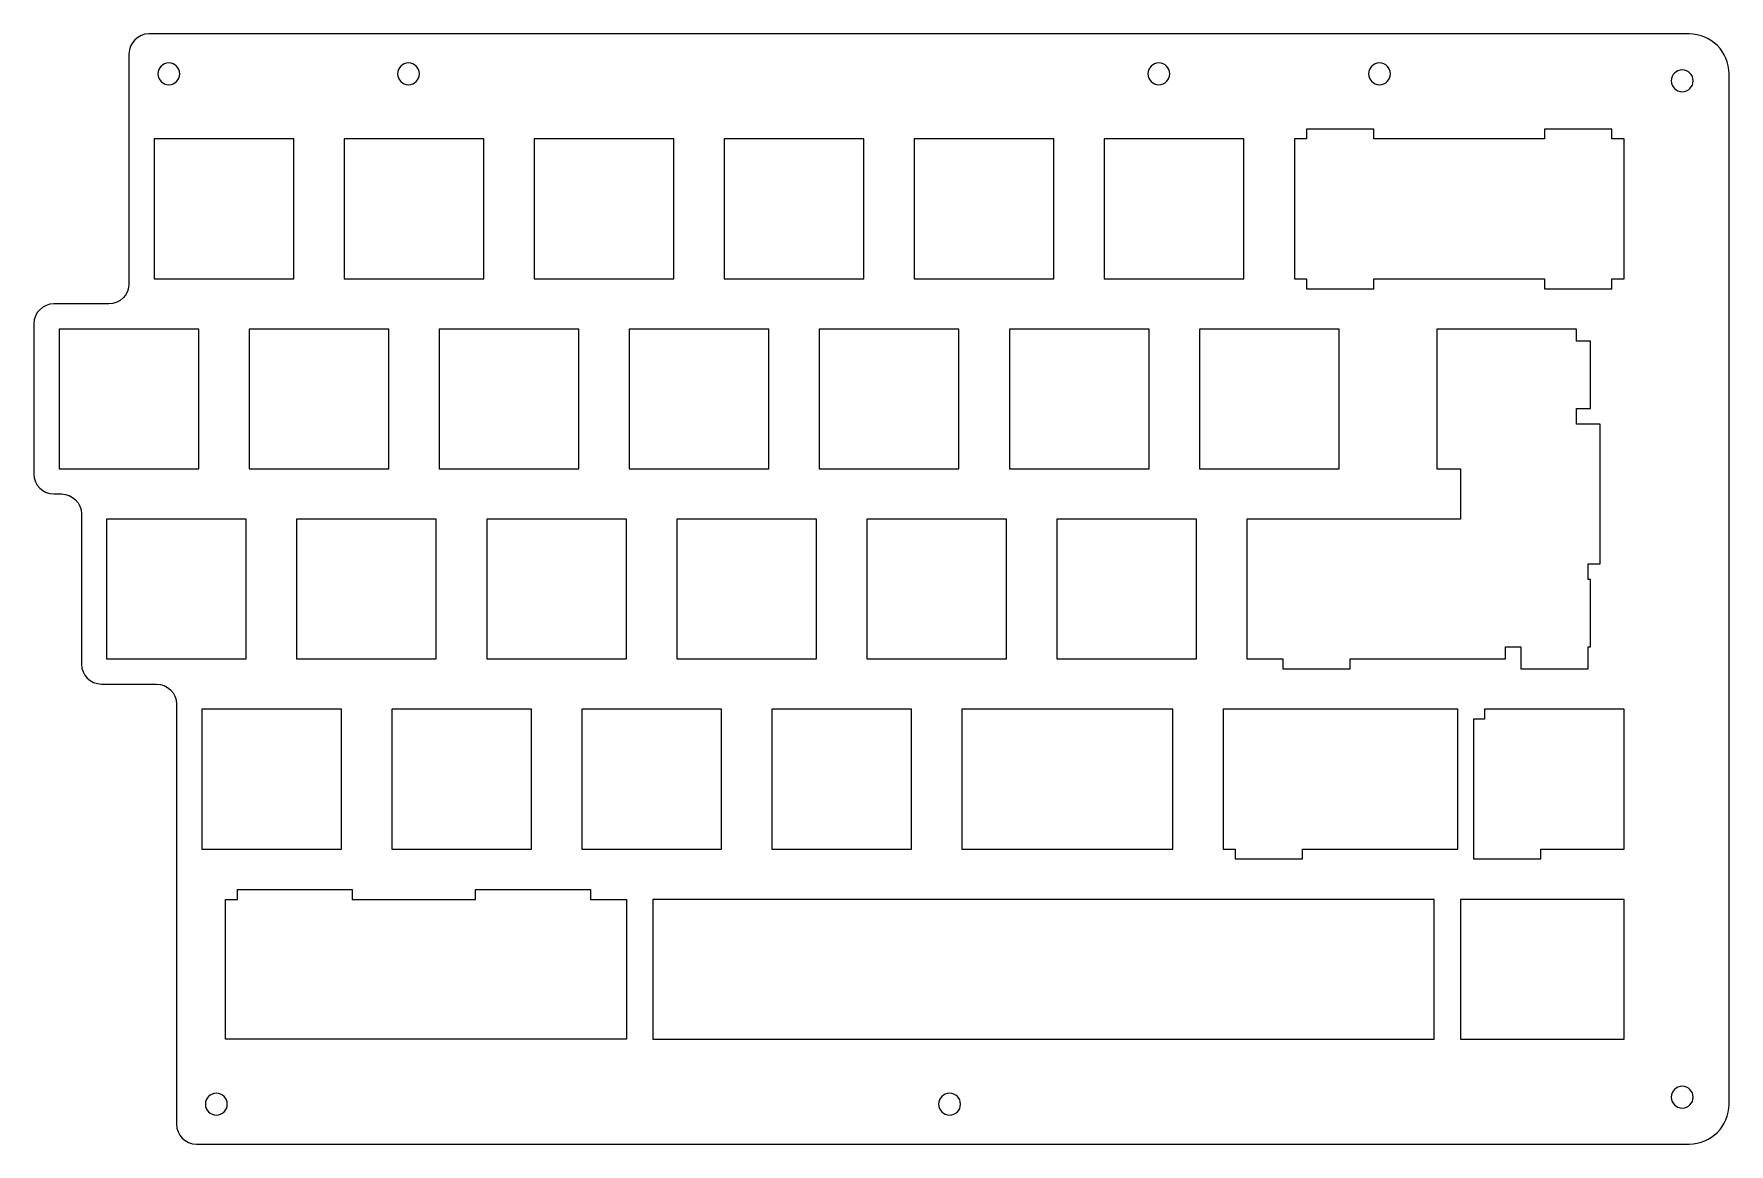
# Model space of a CAD drawing. Header units: inches. Extents: x 64 to 234, y -164 to -52.
import ezdxf

# ---------------------------------------------------------------- set-up
doc = ezdxf.new("R2010")
doc.units = ezdxf.units.IN
doc.header["$MEASUREMENT"] = 0
doc.layers.add('Layer 1', color=7, linetype='Continuous')

# ---------------------------------------------------------------- blocks, each defined once
blk = doc.blocks.new('block 2')
at = {"layer": 'Layer 1', "color": 7, "lineweight": 25, "true_color": 0xffffff}
blk.add_lwpolyline([(76.15, -76.91), (90.15, -76.91), (90.15, -62.91), (76.15, -62.91), (76.15, -76.91)], dxfattribs=at)
blk = doc.blocks.new('block 3')
at = {"layer": 'Layer 1', "color": 7, "lineweight": 25, "true_color": 0xffffff}
blk.add_lwpolyline([(95.2, -76.91), (109.2, -76.91), (109.2, -62.91), (95.2, -62.91), (95.2, -76.91)], dxfattribs=at)
blk = doc.blocks.new('block 4')
at = {"layer": 'Layer 1', "color": 7, "lineweight": 25, "true_color": 0xffffff}
blk.add_lwpolyline([(114.25, -76.91), (128.25, -76.91), (128.25, -62.91), (114.25, -62.91), (114.25, -76.91)], dxfattribs=at)
blk = doc.blocks.new('block 5')
at = {"layer": 'Layer 1', "color": 7, "lineweight": 25, "true_color": 0xffffff}
blk.add_lwpolyline([(133.3, -76.91), (147.3, -76.91), (147.3, -62.91), (133.3, -62.91), (133.3, -76.91)], dxfattribs=at)
blk = doc.blocks.new('block 6')
at = {"layer": 'Layer 1', "color": 7, "lineweight": 25, "true_color": 0xffffff}
blk.add_lwpolyline([(152.35, -76.91), (166.35, -76.91), (166.35, -62.91), (152.35, -62.91), (152.35, -76.91)], dxfattribs=at)
blk = doc.blocks.new('block 7')
at = {"layer": 'Layer 1', "color": 7, "lineweight": 25, "true_color": 0xffffff}
blk.add_lwpolyline([(171.4, -76.91), (185.4, -76.91), (185.4, -62.91), (171.4, -62.91), (171.4, -76.91)], dxfattribs=at)
blk = doc.blocks.new('block 8')
at = {"layer": 'Layer 1', "color": 7, "lineweight": 25, "true_color": 0xffffff}
blk.add_lwpolyline([(66.63, -95.96), (80.63, -95.96), (80.63, -81.96), (66.63, -81.96), (66.63, -95.96)], dxfattribs=at)
blk = doc.blocks.new('block 9')
at = {"layer": 'Layer 1', "color": 7, "lineweight": 25, "true_color": 0xffffff}
blk.add_lwpolyline([(85.68, -95.96), (99.68, -95.96), (99.68, -81.96), (85.68, -81.96), (85.68, -95.96)], dxfattribs=at)
blk = doc.blocks.new('block 10')
at = {"layer": 'Layer 1', "color": 7, "lineweight": 25, "true_color": 0xffffff}
blk.add_lwpolyline([(104.73, -95.96), (118.73, -95.96), (118.73, -81.96), (104.73, -81.96), (104.73, -95.96)], dxfattribs=at)
blk = doc.blocks.new('block 11')
at = {"layer": 'Layer 1', "color": 7, "lineweight": 25, "true_color": 0xffffff}
blk.add_lwpolyline([(123.78, -95.96), (137.78, -95.96), (137.78, -81.96), (123.78, -81.96), (123.78, -95.96)], dxfattribs=at)
blk = doc.blocks.new('block 12')
at = {"layer": 'Layer 1', "color": 7, "lineweight": 25, "true_color": 0xffffff}
blk.add_lwpolyline([(142.83, -95.96), (156.83, -95.96), (156.83, -81.96), (142.83, -81.96), (142.83, -95.96)], dxfattribs=at)
blk = doc.blocks.new('block 13')
at = {"layer": 'Layer 1', "color": 7, "lineweight": 25, "true_color": 0xffffff}
blk.add_lwpolyline([(161.88, -95.96), (175.88, -95.96), (175.88, -81.96), (161.88, -81.96), (161.88, -95.96)], dxfattribs=at)
blk = doc.blocks.new('block 14')
at = {"layer": 'Layer 1', "color": 7, "lineweight": 25, "true_color": 0xffffff}
blk.add_lwpolyline([(180.93, -95.96), (194.93, -95.96), (194.93, -81.96), (180.93, -81.96), (180.93, -95.96)], dxfattribs=at)
blk = doc.blocks.new('block 15')
at = {"layer": 'Layer 1', "color": 7, "lineweight": 25, "true_color": 0xffffff}
blk.add_lwpolyline([(71.39, -115.01), (85.39, -115.01), (85.39, -101.01), (71.39, -101.01), (71.39, -115.01)], dxfattribs=at)
blk = doc.blocks.new('block 16')
at = {"layer": 'Layer 1', "color": 7, "lineweight": 25, "true_color": 0xffffff}
blk.add_lwpolyline([(90.44, -115.01), (104.44, -115.01), (104.44, -101.01), (90.44, -101.01), (90.44, -115.01)], dxfattribs=at)
blk = doc.blocks.new('block 17')
at = {"layer": 'Layer 1', "color": 7, "lineweight": 25, "true_color": 0xffffff}
blk.add_lwpolyline([(109.49, -115.01), (123.49, -115.01), (123.49, -101.01), (109.49, -101.01), (109.49, -115.01)], dxfattribs=at)
blk = doc.blocks.new('block 18')
at = {"layer": 'Layer 1', "color": 7, "lineweight": 25, "true_color": 0xffffff}
blk.add_lwpolyline([(128.54, -115.01), (142.54, -115.01), (142.54, -101.01), (128.54, -101.01), (128.54, -115.01)], dxfattribs=at)
blk = doc.blocks.new('block 19')
at = {"layer": 'Layer 1', "color": 7, "lineweight": 25, "true_color": 0xffffff}
blk.add_lwpolyline([(147.59, -115.01), (161.59, -115.01), (161.59, -101.01), (147.59, -101.01), (147.59, -115.01)], dxfattribs=at)
blk = doc.blocks.new('block 20')
at = {"layer": 'Layer 1', "color": 7, "lineweight": 25, "true_color": 0xffffff}
blk.add_lwpolyline([(166.64, -115.01), (180.64, -115.01), (180.64, -101.01), (166.64, -101.01), (166.64, -115.01)], dxfattribs=at)
blk = doc.blocks.new('block 21')
at = {"layer": 'Layer 1', "color": 7, "lineweight": 25, "true_color": 0xffffff}
blk.add_lwpolyline([(80.92, -134.06), (94.92, -134.06), (94.92, -120.06), (80.92, -120.06), (80.92, -134.06)], dxfattribs=at)
blk = doc.blocks.new('block 22')
at = {"layer": 'Layer 1', "color": 7, "lineweight": 25, "true_color": 0xffffff}
blk.add_lwpolyline([(99.97, -134.06), (113.97, -134.06), (113.97, -120.06), (99.97, -120.06), (99.97, -134.06)], dxfattribs=at)
blk = doc.blocks.new('block 23')
at = {"layer": 'Layer 1', "color": 7, "lineweight": 25, "true_color": 0xffffff}
blk.add_lwpolyline([(119.02, -134.06), (133.02, -134.06), (133.02, -120.06), (119.02, -120.06), (119.02, -134.06)], dxfattribs=at)
blk = doc.blocks.new('block 24')
at = {"layer": 'Layer 1', "color": 7, "lineweight": 25, "true_color": 0xffffff}
blk.add_lwpolyline([(138.07, -134.06), (152.07, -134.06), (152.07, -120.06), (138.07, -120.06), (138.07, -134.06)], dxfattribs=at)
blk = doc.blocks.new('block 25')
at = {"layer": 'Layer 1', "color": 7, "lineweight": 25, "true_color": 0xffffff}
for points in [[(197.31, -120.06), (192.83, -120.06), (190.45, -120.06), (183.31, -120.06), (183.31, -134.06), (184.52, -134.06), (184.52, -135.06), (191.27, -135.06), (191.27, -134.06), (192.83, -134.06), (197.31, -134.06), (204.45, -134.06), (206.83, -134.06), (206.83, -120.06), (204.45, -120.06), (197.31, -120.06)], [(209.5, -120.06), (209.5, -121.06), (208.4, -121.06), (208.4, -135.06), (215.15, -135.06), (215.15, -134.06), (223.5, -134.06), (223.5, -120.06), (209.5, -120.06)]]:
    blk.add_lwpolyline(points, dxfattribs=at)

msp = doc.modelspace()

# ---------------------------------------------------------------- linework, layer by layer
at = {"layer": 'Layer 1', "color": 7, "lineweight": 25, "true_color": 0xffffff}
for points in [[(222.29, -62.91), (222.29, -61.91), (215.54, -61.91), (215.54, -62.91), (213.98, -62.91), (209.5, -62.91), (204.45, -62.91), (199.98, -62.91), (198.42, -62.91), (198.42, -61.91), (191.67, -61.91), (191.67, -62.91), (190.45, -62.91), (190.45, -76.91), (191.67, -76.91), (191.67, -77.91), (198.42, -77.91), (198.42, -76.91), (199.98, -76.91), (204.45, -76.91), (209.5, -76.91), (213.98, -76.91), (215.54, -76.91), (215.54, -77.91), (222.29, -77.91), (222.29, -76.91), (223.5, -76.91), (223.5, -62.91), (222.29, -62.91)], [(221.12, -105.48), (221.12, -91.48), (218.74, -91.48), (218.74, -89.92), (220.12, -89.92), (220.12, -83.17), (218.74, -83.17), (218.74, -81.96), (204.74, -81.96), (204.74, -95.96), (207.12, -95.96), (207.12, -101.01), (199.69, -101.01), (197.6, -101.01), (185.69, -101.01), (185.69, -115.01), (189.28, -115.01), (189.28, -116.01), (196.03, -116.01), (196.03, -115.01), (197.6, -115.01), (199.69, -115.01), (211.6, -115.01), (211.6, -113.79), (213.16, -113.79), (213.16, -116.01), (219.91, -116.01), (219.91, -113.79), (220.12, -113.79), (220.12, -107.04), (219.91, -107.04), (219.91, -105.48), (221.12, -105.48)], [(171.12, -120.06), (164.26, -120.06), (157.12, -120.06), (157.12, -134.06), (164.26, -134.06), (171.12, -134.06), (178.26, -134.06), (178.26, -120.06), (171.12, -120.06)], [(123.49, -153.11), (92.82, -153.11), (83.3, -153.11), (83.3, -139.11), (84.51, -139.11), (84.51, -138.11), (89.27, -138.11), (91.26, -138.11), (96.02, -138.11), (96.02, -139.11), (97.3, -139.11), (97.58, -139.11), (106.82, -139.11), (108.38, -139.11), (108.38, -138.11), (113.15, -138.11), (115.13, -138.11), (119.9, -138.11), (119.9, -139.11), (123.49, -139.11), (123.49, -153.11)], [(126.16, -139.11), (126.16, -153.11), (204.45, -153.11), (204.45, -139.11), (126.16, -139.11)], [(221.12, -139.11), (209.5, -139.11), (207.12, -139.11), (207.12, -153.11), (209.5, -153.11), (221.12, -153.11), (223.5, -153.11), (223.5, -139.11), (221.12, -139.11)]]:
    msp.add_lwpolyline(points, dxfattribs=at)
at = {"layer": 'Layer 1', "color": 195, "lineweight": 25, "true_color": 0x794d9e}
for points, knots in [([(75.63, -52.38), (75.63, -52.38), (230.03, -52.38), (230.03, -52.38), (232.24, -52.38), (234.03, -54.17), (234.03, -56.38), (234.03, -56.38), (234.03, -159.63), (234.03, -159.63), (234.03, -161.84), (232.24, -163.63), (230.03, -163.63), (230.03, -163.63), (80.39, -163.63), (80.39, -163.63), (79.29, -163.63), (78.39, -162.73), (78.39, -161.63), (78.39, -161.63), (78.39, -119.53), (78.39, -119.53), (78.39, -118.43), (77.5, -117.53), (76.39, -117.53), (76.39, -117.53), (70.87, -117.53), (70.87, -117.53), (69.76, -117.53), (68.87, -116.63), (68.87, -115.53), (68.87, -115.53), (68.87, -100.48), (68.87, -100.48), (68.87, -99.38), (67.97, -98.48), (66.87, -98.48), (66.87, -98.48), (66.1, -98.48), (66.1, -98.48), (65, -98.48), (64.1, -97.58), (64.1, -96.48), (64.1, -96.48), (64.1, -81.43), (64.1, -81.43), (64.1, -80.33), (65, -79.43), (66.1, -79.43), (66.1, -79.43), (71.63, -79.43), (71.63, -79.43), (72.73, -79.43), (73.63, -78.53), (73.63, -77.43), (73.63, -77.43), (73.63, -54.38), (73.63, -54.38), (73.63, -53.28), (74.52, -52.38), (75.63, -52.38)], [0, 0, 0, 0, 1, 1, 1, 2, 2, 2, 3, 3, 3, 4, 4, 4, 5, 5, 5, 6, 6, 6, 7, 7, 7, 8, 8, 8, 9, 9, 9, 10, 10, 10, 11, 11, 11, 12, 12, 12, 13, 13, 13, 14, 14, 14, 15, 15, 15, 16, 16, 16, 17, 17, 17, 18, 18, 18, 19, 19, 19, 20, 20, 20, 20]), ([(78.73, -56.38), (78.73, -56.99), (78.24, -57.48), (77.63, -57.48), (77.02, -57.48), (76.53, -56.99), (76.53, -56.38), (76.53, -55.77), (77.02, -55.28), (77.63, -55.28), (78.24, -55.28), (78.73, -55.77), (78.73, -56.38)], [0, 0, 0, 0, 1, 1, 1, 2, 2, 2, 3, 3, 3, 4, 4, 4, 4]), ([(102.75, -56.38), (102.75, -56.99), (102.26, -57.48), (101.65, -57.48), (101.05, -57.48), (100.55, -56.99), (100.55, -56.38), (100.55, -55.77), (101.05, -55.28), (101.65, -55.28), (102.26, -55.28), (102.75, -55.77), (102.75, -56.38)], [0, 0, 0, 0, 1, 1, 1, 2, 2, 2, 3, 3, 3, 4, 4, 4, 4]), ([(177.97, -56.38), (177.97, -56.99), (177.48, -57.48), (176.87, -57.48), (176.26, -57.48), (175.77, -56.99), (175.77, -56.38), (175.77, -55.77), (176.26, -55.28), (176.87, -55.28), (177.48, -55.28), (177.97, -55.77), (177.97, -56.38)], [0, 0, 0, 0, 1, 1, 1, 2, 2, 2, 3, 3, 3, 4, 4, 4, 4]), ([(200.09, -56.38), (200.09, -56.99), (199.6, -57.48), (198.99, -57.48), (198.38, -57.48), (197.89, -56.99), (197.89, -56.38), (197.89, -55.77), (198.38, -55.28), (198.99, -55.28), (199.6, -55.28), (200.09, -55.77), (200.09, -56.38)], [0, 0, 0, 0, 1, 1, 1, 2, 2, 2, 3, 3, 3, 4, 4, 4, 4]), ([(230.43, -57.08), (230.43, -57.69), (229.94, -58.18), (229.33, -58.18), (228.72, -58.18), (228.23, -57.69), (228.23, -57.08), (228.23, -56.47), (228.72, -55.98), (229.33, -55.98), (229.94, -55.98), (230.43, -56.47), (230.43, -57.08)], [0, 0, 0, 0, 1, 1, 1, 2, 2, 2, 3, 3, 3, 4, 4, 4, 4]), ([(230.43, -158.93), (230.43, -159.54), (229.94, -160.03), (229.33, -160.03), (228.72, -160.03), (228.23, -159.54), (228.23, -158.93), (228.23, -158.32), (228.72, -157.83), (229.33, -157.83), (229.94, -157.83), (230.43, -158.32), (230.43, -158.93)], [0, 0, 0, 0, 1, 1, 1, 2, 2, 2, 3, 3, 3, 4, 4, 4, 4]), ([(83.49, -159.63), (83.49, -160.24), (83, -160.73), (82.39, -160.73), (81.78, -160.73), (81.29, -160.24), (81.29, -159.63), (81.29, -159.02), (81.78, -158.53), (82.39, -158.53), (83, -158.53), (83.49, -159.02), (83.49, -159.63)], [0, 0, 0, 0, 1, 1, 1, 2, 2, 2, 3, 3, 3, 4, 4, 4, 4]), ([(156.99, -159.63), (156.99, -160.24), (156.5, -160.73), (155.89, -160.73), (155.28, -160.73), (154.79, -160.24), (154.79, -159.63), (154.79, -159.02), (155.28, -158.53), (155.89, -158.53), (156.5, -158.53), (156.99, -159.02), (156.99, -159.63)], [0, 0, 0, 0, 1, 1, 1, 2, 2, 2, 3, 3, 3, 4, 4, 4, 4])]:
    msp.add_open_spline(points, degree=3, knots=knots, dxfattribs=at)

# ---------------------------------------------------------------- block references
at = {"layer": 'Layer 1'}
for name in ['block 2', 'block 3', 'block 4', 'block 5', 'block 6', 'block 7', 'block 8', 'block 9', 'block 10', 'block 11', 'block 12', 'block 13', 'block 14', 'block 15', 'block 16', 'block 17', 'block 18', 'block 19', 'block 20', 'block 21', 'block 22', 'block 23', 'block 24', 'block 25']:
    msp.add_blockref(name, (0, 0), dxfattribs=at)

doc.saveas('drawing.dxf')
